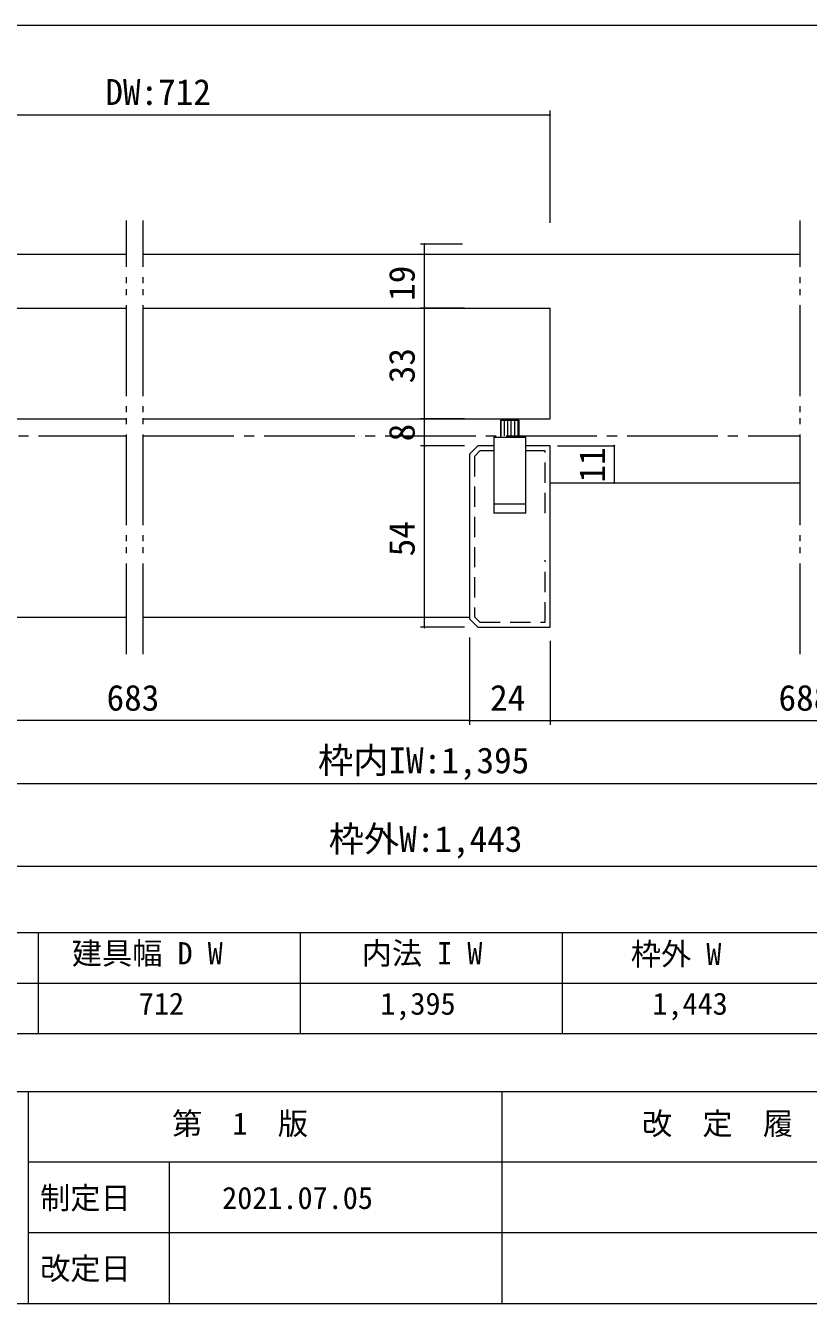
# Model space of a CAD drawing. Units: millimetres on the paper, enlarged 10 times, with parts at other scales. Extents: x -1985 to 2015, y -1370 to 1400.
# Drawn here: x -1178 to -401, y -1370 to -102 of the extents above; entities that cross this region are included whole.
import ezdxf
from ezdxf.enums import TextEntityAlignment as Align

# ---------------------------------------------------------------- set-up
doc = ezdxf.new("R2010")
doc.units = ezdxf.units.MM
doc.header["$LTSCALE"] = 10
for name, pattern in [('CHAIN2', [12, 9, -1, 1, -1]), ('DOUBLE_CHAIN2', [12.8, 9, -1, 0.6, -0.6, 0.6, -1]), ('USER9', [3, 2, -1])]:
    doc.linetypes.add(name, pattern=pattern)
for name, color, linetype, lineweight in [('1-1_0', 7, 'Continuous', 20), ('2-0', 7, 'Continuous', 20), ('2-1', 7, 'Continuous', 9)]:
    doc.layers.add(name, color=color, linetype=linetype, lineweight=lineweight)
doc.styles.add('ＭＳ ゴシック', font='')
doc.styles.get('ＭＳ ゴシック').set_extended_font_data('MS Gothic')

msp = doc.modelspace()

# ---------------------------------------------------------------- linework, layer by layer
at = {"layer": '1-1_0'}
for p, q in [((395, -102.5), (-1935, -102.5)), ((395, -102.5), (-1935, -102.5)), ((395, -102.5), (-1935, -102.5)), ((395, -102.5), (-1935, -102.5)), ((395, -1002.5), (-1935, -1002.5)), ((395, -1002.5), (-1935, -1002.5)), ((395, -1002.5), (-1935, -1002.5)), ((-1165, -1002.5), (-1165, -1102.5)), ((-905, -1002.5), (-905, -1102.5)), ((-645, -1002.5), (-645, -1102.5)), ((395, -1052.5), (-1935, -1052.5)), ((395, -1102.5), (-1935, -1102.5)), ((2015, -1160), (-1985, -1160)), ((-1175, -1160), (-1175, -1370)), ((-705, -1160), (-705, -1370)), ((2015, -1230), (-1175, -1230)), ((-1035, -1230), (-1035, -1370)), ((75, -1300), (-1175, -1300)), ((-1985, -1370), (2015, -1370))]:
    msp.add_line(p, q, dxfattribs=at)
at = {"layer": '2-0', "linetype": 'DOUBLE_CHAIN2'}
msp.add_line((-1077.42, -725.96), (-1077.42, -295.85), dxfattribs=at)
at = {"layer": '2-0'}
for p, q in [((-705.6, -509.39), (-705.6, -493.81)), ((-702.27, -509.39), (-702.27, -493.81)), ((-698.93, -509.39), (-698.93, -493.81)), ((-695.6, -509.39), (-695.6, -493.81)), ((-692.27, -509.39), (-692.27, -493.81)), ((-688.93, -509.39), (-688.93, -493.81)), ((-712.94, -510.62), (-712.94, -577.28)), ((-712.94, -510.62), (-681.28, -510.62)), ((-712.94, -519.38), (-712.94, -586.05)), ((-681.28, -577.28), (-681.28, -510.62)), ((-681.28, -586.05), (-681.28, -519.38)), ((-681.28, -577.28), (-712.94, -577.28)), ((-681.28, -586.05), (-712.94, -586.05))]:
    msp.add_line(p, q, dxfattribs=at)
at = {"layer": '2-0', "color": 4, "linetype": 'CHAIN2', "lineweight": 9}
for p, q in [((-1524.68, -509.39), (-1077.42, -509.39)), ((-1060.75, -509.39), (-409.16, -509.39))]:
    msp.add_line(p, q, dxfattribs=at)
at = {"layer": '2-0'}
msp.add_lwpolyline([(-706.16, -510.62), (-706.16, -493.81), (-688.06, -493.81), (-688.06, -510.62)], dxfattribs=at)
at = {"layer": '2-1', "color": 4}
for p, q in [((-657.11, -298.2), (-657.11, -186.86)), ((-1413.42, -191.02), (-657.11, -191.02)), ((-656.59, -191.02), (-657.63, -191.02)), ((-744.19, -319.38), (-785.85, -319.38)), ((-781.68, -382.72), (-781.68, -319.38)), ((-742.11, -382.72), (-785.85, -382.72)), ((-744.19, -382.72), (-785.85, -382.72)), ((-742.11, -382.72), (-785.85, -382.72)), ((-744.19, -382.72), (-785.85, -382.72)), ((-781.68, -383.24), (-781.68, -382.2)), ((-781.68, -382.2), (-781.68, -383.24)), ((-781.68, -492.72), (-781.68, -382.72)), ((-742.11, -492.72), (-785.85, -492.72)), ((-742.11, -492.72), (-785.85, -492.72)), ((-781.68, -493.24), (-781.68, -492.2)), ((-781.68, -492.2), (-781.68, -493.24)), ((-781.68, -519.38), (-781.68, -492.72)), ((-742.11, -519.38), (-785.85, -519.38)), ((-742.11, -519.38), (-785.85, -519.38)), ((-781.68, -519.91), (-781.68, -518.86)), ((-781.68, -518.86), (-781.68, -519.91)), ((-781.68, -699.38), (-781.68, -519.38)), ((-593.48, -519.91), (-593.48, -518.86)), ((-593.48, -518.86), (-593.48, -519.91)), ((-593.48, -556.57), (-593.48, -555.53)), ((-593.48, -555.53), (-593.48, -556.57)), ((-742.11, -699.38), (-785.85, -699.38)), ((-781.68, -699.91), (-781.68, -698.86)), ((-737.11, -709.38), (-737.11, -795.99)), ((-737.11, -709.38), (-737.11, -795.99)), ((-657.11, -712.72), (-657.11, -795.99)), ((-657.11, -712.72), (-657.11, -795.99)), ((-737.11, -791.82), (-1396.75, -791.82)), ((-736.59, -791.82), (-737.63, -791.82)), ((-737.63, -791.82), (-736.59, -791.82)), ((-737.11, -791.82), (-657.11, -791.82)), ((-657.63, -791.82), (-656.59, -791.82)), ((-656.59, -791.82), (-657.63, -791.82)), ((-657.11, -791.82), (-143.51, -791.82)), ((-1396.75, -854.18), (-143.51, -854.18)), ((-1476.75, -936.19), (-63.51, -936.19))]:
    msp.add_line(p, q, dxfattribs=at)
at = {"layer": '2-1', "linetype": 'DOUBLE_CHAIN2', "lineweight": 20}
for p, q in [((-1060.75, -725.96), (-1060.75, -295.85)), ((-409.16, -725.96), (-409.16, -295.85))]:
    msp.add_line(p, q, dxfattribs=at)
at = {"layer": '2-1', "lineweight": 20}
for p, q in [((-1396.75, -329.38), (-1077.42, -329.38)), ((-1060.75, -329.38), (-409.16, -329.38)), ((-1413.42, -382.72), (-1077.42, -382.72)), ((-1060.75, -382.72), (-657.11, -382.72)), ((-1413.42, -492.72), (-1077.42, -492.72)), ((-737.11, -527.72), (-728.78, -519.38)), ((-712.94, -519.38), (-728.78, -519.38)), ((-712.94, -519.38), (-728.78, -519.38)), ((-712.94, -519.38), (-728.78, -519.38)), ((-657.11, -519.38), (-681.28, -519.38)), ((-737.11, -527.72), (-737.11, -691.05)), ((-657.11, -556.05), (-409.16, -556.05)), ((-1396.75, -689.38), (-1077.42, -689.38)), ((-1060.75, -689.38), (-737.11, -689.38)), ((-737.11, -691.05), (-728.78, -699.38)), ((-728.78, -699.38), (-657.11, -699.38))]:
    msp.add_line(p, q, dxfattribs=at)
at = {"layer": '2-1', "linetype": 'USER9', "lineweight": 20}
msp.add_line((-712.94, -524.38), (-726.71, -524.38), dxfattribs=at)
at = {"layer": '2-1', "lineweight": 20}
for points in [[(-1060.75, -492.72), (-657.11, -492.72), (-657.11, -382.72)], [(-657.11, -699.38), (-657.11, -519.38), (-681.28, -519.38)]]:
    msp.add_lwpolyline(points, dxfattribs=at)
at = {"layer": '2-1', "color": 4}
msp.add_lwpolyline([(-649.7, -519.38), (-593.5, -519.38), (-593.5, -556.05)], dxfattribs=at)
at = {"layer": '2-1', "linetype": 'USER9', "lineweight": 20}
for points in [[(-726.71, -524.38), (-732.11, -529.79), (-732.11, -688.98), (-726.71, -694.38), (-662.11, -694.38), (-662.11, -632.72)], [(-662.11, -586.05), (-662.11, -524.38), (-681.28, -524.38)]]:
    msp.add_lwpolyline(points, dxfattribs=at)
at = {"layer": '2-1', "color": 4}
for centre, start, end in [((-657.11, -191.02), 180, 0), ((-781.68, -319.38), 90, 270), ((-781.68, -319.38), 270, 90), ((-781.68, -382.72), 90, 270), ((-781.68, -382.72), 90, 270), ((-781.68, -382.72), 90, 270), ((-781.68, -382.72), 270, 90), ((-781.68, -382.72), 270, 90), ((-781.68, -382.72), 270, 90), ((-781.68, -492.72), 90, 270), ((-781.68, -492.72), 270, 90), ((-781.68, -519.38), 90, 270), ((-781.68, -519.38), 270, 90), ((-593.48, -519.38), 90, 270), ((-593.48, -519.38), 270, 90), ((-593.48, -556.05), 90, 270), ((-593.48, -556.05), 270, 90), ((-781.68, -699.38), 90, 270), ((-737.11, -791.82), 0, 180), ((-737.11, -791.82), 180, 0), ((-657.11, -791.82), 0, 180), ((-657.11, -791.82), 180, 0)]:
    msp.add_arc(centre, 0.521, start, end, dxfattribs=at)

# ---------------------------------------------------------------- texts
at = {"layer": '1-1_0', "style": 'ＭＳ ゴシック'}
for s, p in [('建具幅 D W', (-1131.7, -1040.24)), ('内法 I W', (-844.13, -1040.24)), ('枠外 W', (-577.08, -1041.02)), ('712', (-1065.17, -1090.25)), ('1,395', (-825.67, -1090.25)), ('1,443', (-555.67, -1090.25)), ('第\u30001\u3000版', (-1032.22, -1209.21)), ('改\u3000定\u3000履\u3000歴 / History', (-566.02, -1209.21)), ('制定日', (-1163.11, -1282.92)), ('2021.07.05', (-982.5, -1282.92)), ('改定日', (-1163.11, -1352.92))]:
    msp.add_text(s, height=21.99, dxfattribs=at).set_placement(p, align=Align.BOTTOM_LEFT)
at = {"layer": '2-1', "style": 'ＭＳ ゴシック'}
for s, p in [('DW:712', (-1098.37, -188.94)), ('683', (-1097.15, -789.74)), ('24', (-716.67, -789.74)), ('688', (-430.53, -789.74)), ('枠内IW:1,395', (-887.46, -851.88)), ('枠外W:1,443', (-876.79, -929.8))]:
    msp.add_text(s, height=25.66, dxfattribs=at).set_placement(p, align=Align.BOTTOM_LEFT)
for s, p in [('19', (-783.77, -375.61)), ('33', (-783.77, -457.27)), ('8', (-783.77, -514.94)), ('11', (-594.86, -555.73)), ('54', (-783.77, -628.94))]:
    msp.add_text(s, height=25.66, rotation=90, dxfattribs=at).set_placement(p, align=Align.BOTTOM_LEFT)

doc.saveas('drawing.dxf')
